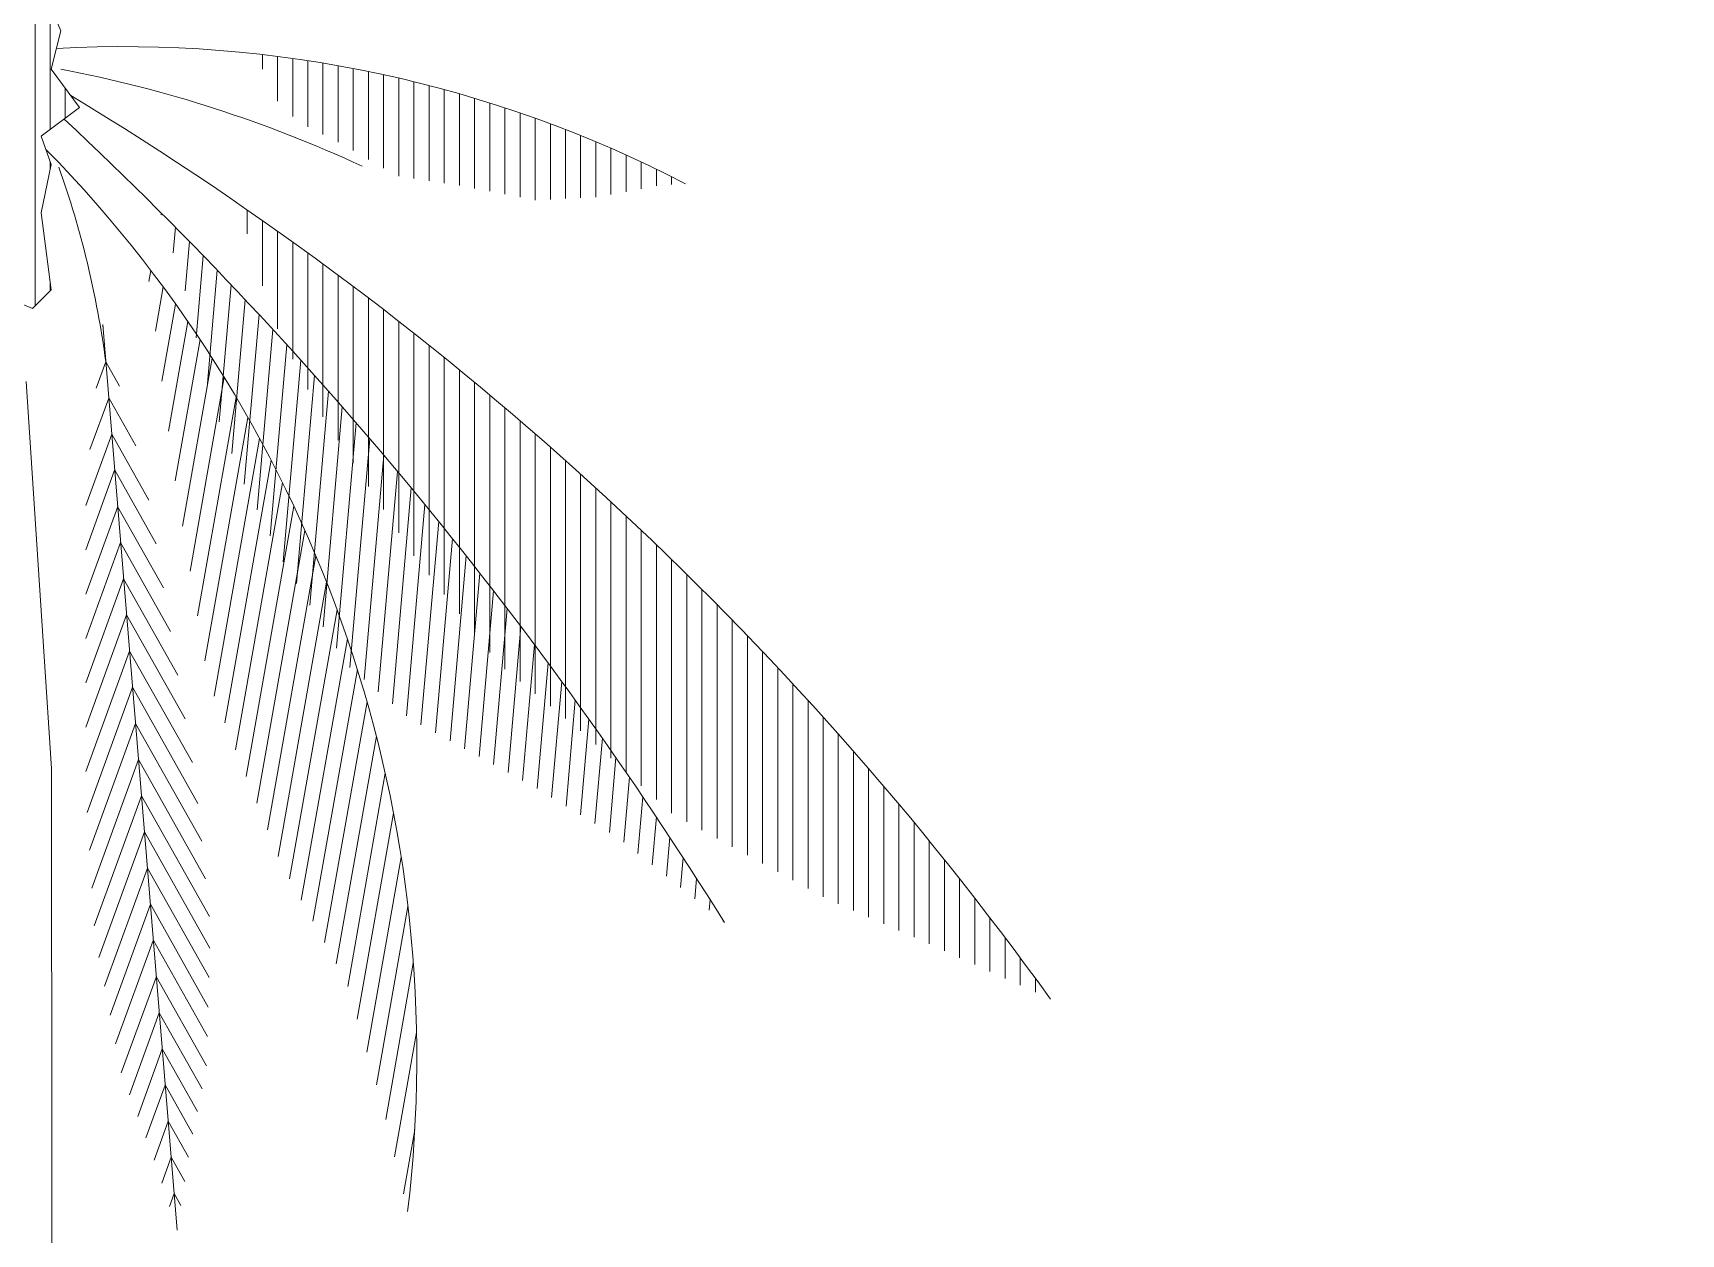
# Model space of a CAD drawing. Header units: inches. Extents: x 17.6 to 55, y 11.8 to 85.9.
# Drawn here: x 41.547 to 45.461, y 64.351 to 67.203 of the extents above; entities that cross this region are included whole.
import ezdxf

# ---------------------------------------------------------------- set-up
doc = ezdxf.new("R2010")
doc.units = ezdxf.units.IN
doc.header["$MEASUREMENT"] = 0
doc.layers.add('FURNITURE F 1 100', color=7, linetype='Continuous', lineweight=13, true_color=0x93979a)
doc.layers.add('HATCH F 1 100', color=7, linetype='Continuous', lineweight=0, true_color=0xc9c9c9)
doc.layers.add('TREE G 1 100', color=7, linetype='Continuous', lineweight=9, true_color=0xbed3d5, transparency=0.6)
doc.layers.add('WALL 1 100', color=250, linetype='Continuous', lineweight=30)

# ---------------------------------------------------------------- blocks, each defined once
blk = doc.blocks.new('*X16')
at = {"color": 0}
for p, q in [((18.46, 9.2584), (18.46, 9.3526)), ((18.48, 9.2684), (18.48, 9.3558)), ((18.5, 9.2822), (18.5, 9.3587)), ((18.52, 9.3022), (18.52, 9.3614)), ((18.54, 9.3447), (18.54, 9.3638)), ((18.36, 9.2032), (18.36, 9.3327)), ((18.38, 9.2139), (18.38, 9.3372)), ((18.4, 9.2255), (18.4, 9.3415)), ((18.42, 9.2371), (18.42, 9.3455)), ((18.44, 9.2484), (18.44, 9.3492)), ((18.28, 9.1911), (18.28, 9.312)), ((18.3, 9.1942), (18.3, 9.3176)), ((18.32, 9.1972), (18.32, 9.3229)), ((18.34, 9.2002), (18.34, 9.328)), ((18.2, 9.1757), (18.2, 9.2868)), ((18.22, 9.1795), (18.22, 9.2936)), ((18.24, 9.1834), (18.24, 9.3)), ((18.26, 9.1872), (18.26, 9.3062)), ((18.14, 9.1738), (18.14, 9.2649)), ((18.16, 9.1728), (18.16, 9.2725)), ((18.18, 9.1718), (18.18, 9.2798)), ((18.1, 9.1757), (18.1, 9.2487)), ((18.12, 9.1747), (18.12, 9.2569)), ((18.04, 9.1867), (18.04, 9.222)), ((18.06, 9.1829), (18.06, 9.2312)), ((18.08, 9.1791), (18.08, 9.2401)), ((18, 9.1923), (18, 9.2026)), ((18.02, 9.1905), (18.02, 9.2125))]:
    blk.add_line(p, q, dxfattribs=at)
blk = doc.blocks.new('*X15')
at = {"color": 0}
for p, q in [((18.86, 9.0359), (18.86, 9.4899)), ((18.88, 9.0443), (18.88, 9.4958)), ((18.84, 9.032), (18.84, 9.4766)), ((18.9, 9.0527), (18.9, 9.4791)), ((18.92, 9.061), (18.92, 9.4591)), ((18.82, 9.265), (18.82, 9.429)), ((18.94, 9.339), (18.94, 9.4018)), ((18.8, 9.2798), (18.8, 9.3193)), ((18.94, 9.244), (18.94, 9.2714)), ((18.82, 9.2121), (18.82, 9.2224)), ((18.82, 9.0521), (18.82, 9.0648))]:
    blk.add_line(p, q, dxfattribs=at)
blk = doc.blocks.new('*X24')
at = {"color": 0}
for p, q in [((18.7509, 9.0051), (18.7505, 9.0061)), ((18.7592, 8.9238), (18.7466, 8.9584)), ((18.7675, 8.8426), (18.7427, 8.9107)), ((18.773, 8.7689), (18.7388, 8.863)), ((18.773, 8.7105), (18.7349, 8.8153)), ((18.773, 8.652), (18.7309, 8.7676)), ((18.773, 8.5935), (18.727, 8.7199)), ((18.773, 8.535), (18.7231, 8.6722)), ((18.773, 8.4766), (18.7192, 8.6245)), ((18.773, 8.4181), (18.7152, 8.5768)), ((18.7714, 8.3639), (18.7113, 8.5291)), ((18.7683, 8.314), (18.7074, 8.4814)), ((18.7652, 8.2641), (18.7035, 8.4337)), ((18.7621, 8.2142), (18.6996, 8.386)), ((18.7559, 8.1727), (18.6956, 8.3383)), ((18.7485, 8.1347), (18.6917, 8.2906)), ((18.741, 8.0966), (18.6878, 8.2429)), ((18.7336, 8.0586), (18.6839, 8.1952)), ((18.7261, 8.0206), (18.6799, 8.1475)), ((18.7155, 7.9914), (18.676, 8.0998)), ((18.7045, 7.963), (18.6721, 8.0521)), ((18.6936, 7.9345), (18.6682, 8.0044)), ((18.6829, 7.9054), (18.6643, 7.9567)), ((18.6728, 7.8747), (18.6603, 7.909)), ((18.6627, 7.844), (18.6564, 7.8613)), ((18.6526, 7.8133), (18.6525, 7.8136))]:
    blk.add_line(p, q, dxfattribs=at)
blk = doc.blocks.new('*X23')
at = {"color": 0}
for p, q in [((18.6899, 9.0645), (18.6873, 9.0791)), ((18.6812, 8.9987), (18.6709, 9.0572)), ((18.6725, 8.9329), (18.6546, 9.0347)), ((18.6638, 8.8671), (18.6383, 9.0115)), ((18.6551, 8.8013), (18.6222, 8.9877)), ((18.6453, 8.7416), (18.6062, 8.9632)), ((18.6354, 8.6824), (18.5904, 8.938)), ((18.6256, 8.6232), (18.5746, 8.9119)), ((18.6157, 8.564), (18.5591, 8.8851)), ((18.6036, 8.5172), (18.5437, 8.8573)), ((18.5895, 8.482), (18.5284, 8.8286)), ((18.5754, 8.4467), (18.5134, 8.7988)), ((18.5613, 8.4115), (18.4985, 8.768)), ((18.5473, 8.3763), (18.4838, 8.7359)), ((18.5332, 8.341), (18.4694, 8.7025)), ((18.5191, 8.3058), (18.4552, 8.6677)), ((18.504, 8.2763), (18.4414, 8.6312)), ((18.4886, 8.2483), (18.4278, 8.593)), ((18.4732, 8.2204), (18.4146, 8.5526)), ((18.4578, 8.1924), (18.4018, 8.5099)), ((18.4424, 8.1644), (18.3895, 8.4645)), ((18.4274, 8.1344), (18.3778, 8.4157)), ((18.4148, 8.0911), (18.3668, 8.3629)), ((18.4021, 8.0478), (18.3568, 8.3049)), ((18.3894, 8.0045), (18.3479, 8.24)), ((18.3771, 7.9589), (18.3408, 8.1651)), ((18.3655, 7.9098), (18.3366, 8.0738)), ((18.3538, 7.8607), (18.3389, 7.9453))]:
    blk.add_line(p, q, dxfattribs=at)
blk = doc.blocks.new('*X22')
at = {"color": 0}
for p, q in [((18.6577, 9.1023), (18.6547, 9.1359)), ((18.6734, 9.1523), (18.6732, 9.1545)), ((18.642, 9.0522), (18.6363, 9.1172)), ((18.6274, 8.99), (18.6179, 9.0983)), ((18.613, 8.9244), (18.5995, 9.0792)), ((18.5969, 8.8792), (18.5811, 9.0599)), ((18.5805, 8.8374), (18.5627, 9.0404)), ((18.5639, 8.7972), (18.5444, 9.0208)), ((18.5468, 8.763), (18.526, 9.001)), ((18.5127, 8.6946), (18.4894, 8.9608)), ((18.5297, 8.7288), (18.5077, 8.981)), ((18.4951, 8.666), (18.4711, 8.9404)), ((18.4775, 8.6375), (18.4528, 8.9198)), ((18.4599, 8.609), (18.4345, 8.899)), ((18.4423, 8.5806), (18.4163, 8.878)), ((18.4245, 8.5552), (18.3981, 8.8569)), ((18.4058, 8.5392), (18.3799, 8.8355)), ((18.3871, 8.5232), (18.3617, 8.8139)), ((18.3684, 8.5072), (18.3435, 8.792)), ((18.3498, 8.4912), (18.3254, 8.77)), ((18.3307, 8.4796), (18.3072, 8.7477)), ((18.3115, 8.4691), (18.2891, 8.7253)), ((18.2924, 8.4586), (18.271, 8.7026)), ((18.2732, 8.4481), (18.253, 8.6796)), ((18.2541, 8.4376), (18.2349, 8.6564)), ((18.2349, 8.4271), (18.2169, 8.633)), ((18.2158, 8.4167), (18.1989, 8.6093)), ((18.1966, 8.4062), (18.1809, 8.5854)), ((18.1775, 8.3955), (18.163, 8.5612)), ((18.1584, 8.3839), (18.145, 8.5368)), ((18.1393, 8.3724), (18.1271, 8.5121)), ((18.1203, 8.3608), (18.1092, 8.4871)), ((18.1012, 8.3492), (18.0913, 8.4619)), ((18.0821, 8.3376), (18.0735, 8.4363)), ((18.0632, 8.3249), (18.0557, 8.4105)), ((18.0444, 8.31), (18.0379, 8.3844)), ((18.0256, 8.295), (18.0201, 8.358)), ((18.0069, 8.28), (18.0024, 8.3313)), ((17.9881, 8.265), (17.9847, 8.3042)), ((17.9693, 8.25), (17.967, 8.2769)), ((17.9506, 8.235), (17.9493, 8.2492)), ((17.9318, 8.2201), (17.9317, 8.2212))]:
    blk.add_line(p, q, dxfattribs=at)
blk = doc.blocks.new('*X21')
at = {"color": 0}
for p, q in [((18.56, 9.1271), (18.56, 9.159)), ((18.54, 9.0588), (18.54, 9.145)), ((18.5, 8.9618), (18.5, 9.1166)), ((18.52, 9.0018), (18.52, 9.1309)), ((18.48, 8.9218), (18.48, 9.1022)), ((18.44, 8.8552), (18.44, 9.0727)), ((18.46, 8.8859), (18.46, 9.0875)), ((18.42, 8.8246), (18.42, 9.0578)), ((18.38, 8.7634), (18.38, 9.0273)), ((18.4, 8.794), (18.4, 9.0426)), ((18.36, 8.7327), (18.36, 9.0118)), ((18.34, 8.7027), (18.34, 8.996)), ((18.3, 8.6516), (18.3, 8.9641)), ((18.32, 8.6772), (18.32, 8.9801)), ((18.28, 8.6261), (18.28, 8.9478)), ((18.26, 8.6006), (18.26, 8.9313)), ((18.22, 8.553), (18.22, 8.8977)), ((18.24, 8.5751), (18.24, 8.9146)), ((18.2, 8.5367), (18.2, 8.8806)), ((18.18, 8.5205), (18.18, 8.8633)), ((18.16, 8.5042), (18.16, 8.8458)), ((18.12, 8.4715), (18.12, 8.8102)), ((18.14, 8.4879), (18.14, 8.8281)), ((18.1, 8.4534), (18.1, 8.792)), ((18.08, 8.4354), (18.08, 8.7736)), ((18.06, 8.4173), (18.06, 8.755)), ((18.04, 8.3992), (18.04, 8.7361)), ((18.02, 8.3812), (18.02, 8.717)), ((17.98, 8.3515), (17.98, 8.6781)), ((18, 8.3631), (18, 8.6977)), ((17.96, 8.3405), (17.96, 8.6582)), ((17.94, 8.3296), (17.94, 8.6381)), ((17.92, 8.3186), (17.92, 8.6178)), ((17.9, 8.3076), (17.9, 8.5971)), ((17.88, 8.2966), (17.88, 8.5762)), ((17.86, 8.2856), (17.86, 8.555)), ((17.84, 8.2747), (17.84, 8.5336)), ((17.82, 8.2637), (17.82, 8.5118)), ((17.8, 8.2527), (17.8, 8.4898)), ((17.78, 8.2435), (17.78, 8.4674)), ((17.76, 8.2347), (17.76, 8.4447)), ((17.74, 8.2259), (17.74, 8.4217)), ((17.72, 8.217), (17.72, 8.3984)), ((17.7, 8.2082), (17.7, 8.3747)), ((17.68, 8.1994), (17.68, 8.3507)), ((17.66, 8.1905), (17.66, 8.3264)), ((17.64, 8.1814), (17.64, 8.3017)), ((17.62, 8.1723), (17.62, 8.2766)), ((17.6, 8.1633), (17.6, 8.2511)), ((17.58, 8.1542), (17.58, 8.2253)), ((17.56, 8.1451), (17.56, 8.199)), ((17.54, 8.136), (17.54, 8.1723)), ((17.52, 8.1269), (17.52, 8.1452))]:
    blk.add_line(p, q, dxfattribs=at)

msp = doc.modelspace()

# ---------------------------------------------------------------- hatches: boundary and pattern name
at = {"layer": 'HATCH F 1 100'}
h = msp.add_hatch(dxfattribs=at)
h.set_pattern_fill('AR-BRSTD', color=256, scale=0.0012, angle=90, style=0)
h.set_pattern_definition([(90, (-1398.88951, -763.15725), (-0.08129016, 5e-18), []), (180, (-1398.88951, -763.15725), (-0.08129016, -0.12192), [0.08129016, -0.08129016])])
edge = h.paths.add_edge_path()
edge.add_line((37.89, 64.8624), (37.8894, 62.1624))
edge.add_line((37.8894, 62.1624), (45.4568, 62.1624))
edge.add_line((45.4568, 62.1624), (45.4568, 62.8624))
edge.add_arc((45.3183, 77.6527), 14.7909, 239.8528, 270.53653, ccw=False)

# ---------------------------------------------------------------- linework, layer by layer
at = {"layer": 'FURNITURE F 1 100'}
msp.add_arc((45.3183, 77.6527), 14.7909, 239.8528, 270.53653, dxfattribs=at)
at = {"layer": 'TREE G 1 100'}
msp.add_line((41.7124, 66.5107), (41.8892, 64.3601), dxfattribs=at)
for points in [[(41.4748, 67.3909), (41.5452, 67.3701), (41.6131, 67.2086), (41.5898, 67.1173), (41.6576, 67.0262), (41.5664, 66.9583), (41.5899, 66.8906), (41.5666, 66.7759), (41.5902, 66.5935), (41.5459, 66.5491), (41.3843, 66.6167), (41.3842, 66.6845), (41.4075, 66.8435), (41.3631, 66.9582), (41.3839, 67.0259), (41.363, 67.164), (41.3837, 67.2996), (41.454, 67.37)], [(41.5308, 66.3754), (41.591, 65.4569), (41.5959, 59.6631)]]:
    msp.add_lwpolyline(points, dxfattribs=at)
for centre, radius, start, end in [((41.7618, 64.2748), 2.896, 62.5572, 93.1561), ((41.0317, 64.0865), 3.0861, 65.1507, 79.1392), ((37.5592, 60.2979), 7.8916, 35.75579, 58.89252), ((35.1255, 60.0613), 9.5037, 31.95368, 46.88514), ((39.3793, 64.7707), 3.0791, 353.177, 44.4475), ((39.4537, 66.1206), 2.2859, 7.5823, 19.5288)]:
    msp.add_arc(centre, radius, start, end, dxfattribs=at)
at = {"layer": 'WALL 1 100'}
msp.add_lwpolyline([(37.89, 64.8624), (37.8894, 62.1624), (45.4568, 62.1624), (45.4568, 62.8624, -0.134689), (37.89, 64.8624, 1.798633)], format="xyb", dxfattribs=at)

# ---------------------------------------------------------------- block references
at = {"layer": 'TREE G 1 100', "extrusion": (0, 0, -1), "xscale": 1.800000000000182, "yscale": 1.800000000000182, "zscale": -1.8}
for name in ['*X15', '*X16', '*X21', '*X22', '*X23', '*X24']:
    msp.add_blockref(name, (-75.4636, 50.2971), dxfattribs=at)
at = {"layer": 'TREE G 1 100', "xscale": 1.800000000000069, "yscale": 1.800000000000069, "zscale": 1.800000000000069, "rotation": 9.401142424824217}
msp.add_blockref('*X24', (11.0629, 45.0018), dxfattribs=at)

doc.saveas('drawing.dxf')
